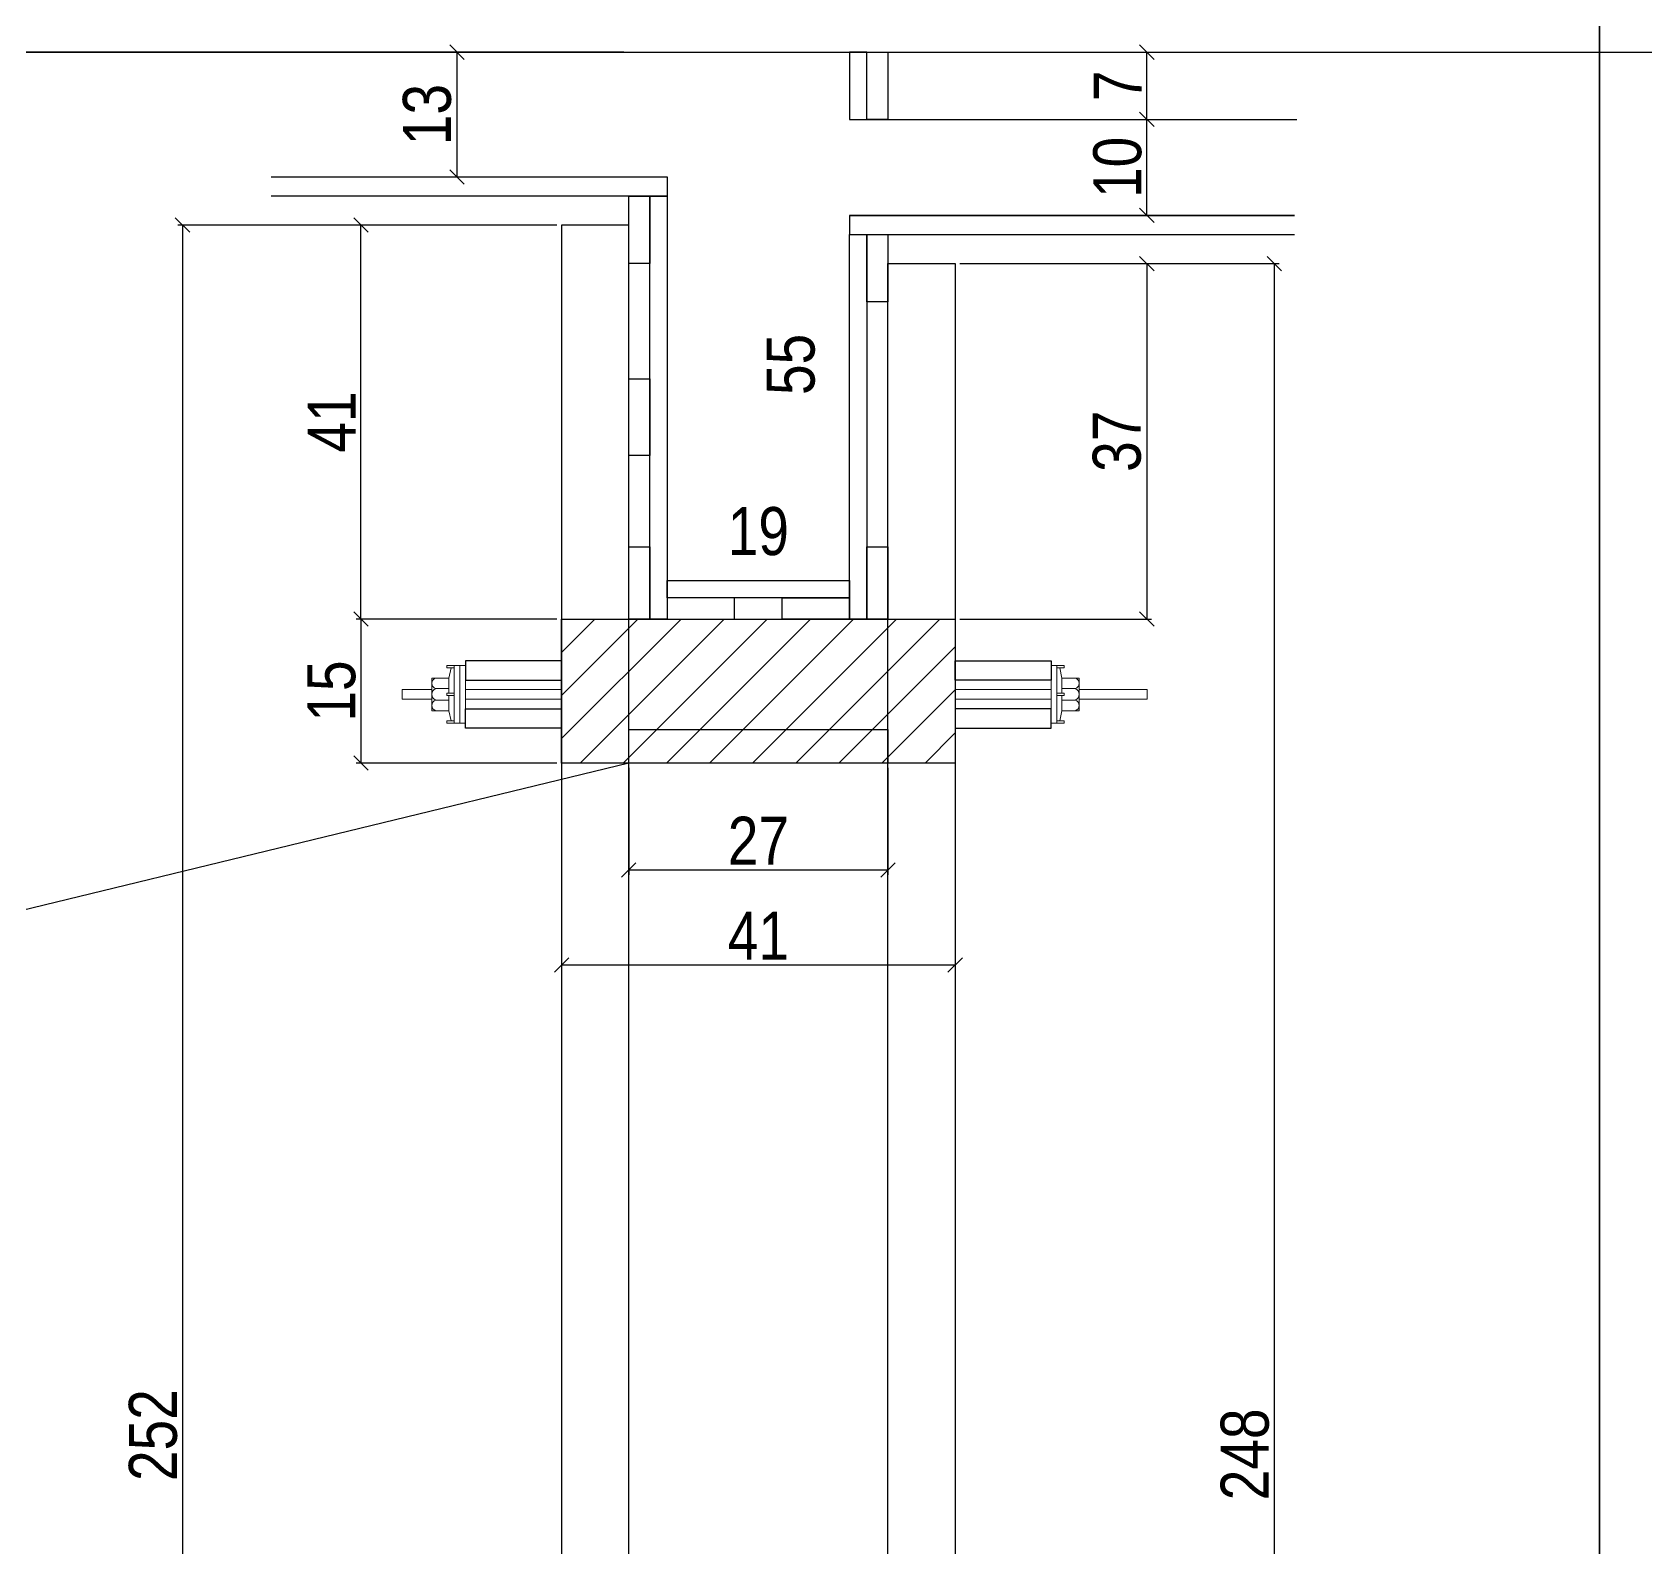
# Model space of a CAD drawing. Header units: millimetres. Extents: x 4248 to 7961, y 1155 to 5765.
# Drawn here: x 5419.6 to 5755.7, y 3849.5 to 4165 of the extents above; entities that cross this region are included whole.
import ezdxf

# ---------------------------------------------------------------- set-up
doc = ezdxf.new("R2010")
doc.units = ezdxf.units.MM
for name, color, linetype in [('1', 1, 'Continuous'), ('COTA', 241, 'Continuous'), ('GARFOS OK', 3, 'Continuous'), ('Painéis', 200, 'Continuous'), ('Resinado', 41, 'Continuous'), ('SARR_7x7', 40, 'Continuous'), ('TIRAS REESCORAMENTO', 252, 'Continuous'), ('VIGAS', 3, 'Continuous')]:
    doc.layers.add(name, color=color, linetype=linetype)
doc.layers.add('BARRA_ANCORAGEM', color=1, linetype='Continuous', lineweight=15)
doc.styles.add('COTA TECNICA 2X', font='techl___.ttf', dxfattribs={"height": 10})
doc.dimstyles.new('SECAO', dxfattribs={"dimscale": 0.333333, "dimtxt": 5, "dimasz": 9, "dimexe": 3, "dimexo": 3, "dimgap": 3, "dimtad": 1, "dimdec": 1, "dimlfac": 0.5, "dimzin": 12, "dimdsep": 46, "dimtxsty": 'COTA TECNICA 2X', "dimblk1": 'OBLIQUE', "dimblk2": 'OBLIQUE', "dimsah": 1, "dimcen": 0.9, "dimclrd": 4, "dimclre": 4, "dimclrt": 240, "dimadec": 1, "dimazin": 3, "dimtfac": 1, "dimtdec": 1, "dimtmove": 0, "dimatfit": 3, "dimfxl": 1, "dimtolj": 1, "dimtzin": 12, "dimarcsym": 0})

# ---------------------------------------------------------------- blocks, each defined once
blk = doc.blocks.new('_Oblique')
at = {"layer": '1', "color": 0, "lineweight": -2}
blk.add_line((-0.5, -0.5), (0.5, 0.5), dxfattribs=at)
blk = doc.blocks.new('*D74')
at = {"layer": 'COTA', "color": 4, "lineweight": -2, "transparency": 16777216}
for p, q in [((5528.86, 4124.91), (5449.9, 4124.91)), ((5450.9, 4124.91), (5450.9, 3620.91)), ((5528.86, 3620.91), (5449.9, 3620.91))]:
    blk.add_line(p, q, dxfattribs=at)
at = {"layer": 'Defpoints', "color": 0, "transparency": 16777216}
for p in [(5529.86, 4124.91), (5450.9, 3620.91), (5529.86, 3620.91)]:
    blk.add_point(p, dxfattribs=at)
at = {"layer": 'COTA', "color": 4, "lineweight": -2, "transparency": 16777216, "xscale": 3, "yscale": 3, "zscale": 3}
for p, rotation in [((5450.9, 4124.91), 90), ((5450.9, 3620.91), 270)]:
    blk.add_blockref('_Oblique', p, dxfattribs=dict(at, rotation=rotation))
at = {"layer": 'COTA', "color": 240, "transparency": 16777216, "insert": (5444.79, 3872.91), "char_height": 10, "attachment_point": 5, "rotation": 90, "style": 'COTA TECNICA 2X'}
blk.add_mtext('\\A1;252', dxfattribs=at)
blk = doc.blocks.new('*D80')
at = {"layer": 'COTA', "color": 4, "lineweight": -2, "transparency": 16777216}
for p, q in [((5528.86, 4124.91), (5487.06, 4124.91)), ((5488.06, 4042.86), (5488.06, 4124.91)), ((5528.86, 4042.86), (5487.06, 4042.86))]:
    blk.add_line(p, q, dxfattribs=at)
at = {"layer": 'Defpoints', "color": 0, "transparency": 16777216}
for p in [(5488.06, 4124.91), (5529.86, 4124.91), (5529.86, 4042.86)]:
    blk.add_point(p, dxfattribs=at)
at = {"layer": 'COTA', "color": 4, "lineweight": -2, "transparency": 16777216, "xscale": 3, "yscale": 3, "zscale": 3}
for p, rotation in [((5488.06, 4124.91), 90), ((5488.06, 4042.86), 270)]:
    blk.add_blockref('_Oblique', p, dxfattribs=dict(at, rotation=rotation))
at = {"layer": 'COTA', "color": 240, "transparency": 16777216, "insert": (5481.99, 4083.88), "char_height": 10, "attachment_point": 5, "rotation": 90, "style": 'COTA TECNICA 2X'}
blk.add_mtext('\\A1;41', dxfattribs=at)
blk = doc.blocks.new('*D81')
at = {"layer": 'COTA', "color": 4, "lineweight": -2, "transparency": 16777216}
for p, q in [((5612.86, 4116.88), (5652.79, 4116.88)), ((5651.79, 4116.88), (5651.79, 4042.86)), ((5612.86, 4042.86), (5652.79, 4042.86))]:
    blk.add_line(p, q, dxfattribs=at)
at = {"layer": 'Defpoints', "color": 0, "transparency": 16777216}
for p in [(5611.86, 4116.88), (5611.86, 4042.86), (5651.79, 4042.86)]:
    blk.add_point(p, dxfattribs=at)
at = {"layer": 'COTA', "color": 4, "lineweight": -2, "transparency": 16777216, "xscale": 3, "yscale": 3, "zscale": 3}
for p, rotation in [((5651.79, 4116.88), 90), ((5651.79, 4042.86), 270)]:
    blk.add_blockref('_Oblique', p, dxfattribs=dict(at, rotation=rotation))
at = {"layer": 'COTA', "color": 240, "transparency": 16777216, "insert": (5645.58, 4079.87), "char_height": 10, "attachment_point": 5, "rotation": 90, "style": 'COTA TECNICA 2X'}
blk.add_mtext('\\A1;37', dxfattribs=at)
blk = doc.blocks.new('*D82')
at = {"layer": 'COTA', "color": 4, "lineweight": -2, "transparency": 16777216}
for p, q in [((5542.86, 4160.91), (5406.4, 4160.91)), ((5407.4, 4160.91), (5407.4, 3514.91)), ((5528.86, 3514.91), (5406.4, 3514.91))]:
    blk.add_line(p, q, dxfattribs=at)
at = {"layer": 'Defpoints', "color": 0, "transparency": 16777216}
for p in [(5543.86, 4160.91), (5407.4, 3514.91), (5529.86, 3514.91)]:
    blk.add_point(p, dxfattribs=at)
at = {"layer": 'COTA', "color": 4, "lineweight": -2, "transparency": 16777216, "xscale": 3, "yscale": 3, "zscale": 3}
for p, rotation in [((5407.4, 4160.91), 90), ((5407.4, 3514.91), 270)]:
    blk.add_blockref('_Oblique', p, dxfattribs=dict(at, rotation=rotation))
at = {"layer": 'COTA', "color": 240, "transparency": 16777216, "insert": (5401.18, 3837.91), "char_height": 10, "attachment_point": 5, "rotation": 90, "style": 'COTA TECNICA 2X'}
blk.add_mtext('\\A1;323', dxfattribs=at)
blk = doc.blocks.new('*D84')
at = {"layer": 'Defpoints', "color": 0, "transparency": 16777216}
for p in [(5576.9, 4160.91), (5583.75, 4160.91), (5576.9, 4050.86)]:
    blk.add_point(p, dxfattribs=at)
at = {"layer": 'COTA', "color": 240, "transparency": 16777216, "insert": (5577.64, 4095.88), "char_height": 10, "attachment_point": 5, "rotation": 90, "style": 'COTA TECNICA 2X'}
blk.add_mtext('\\A1;55', dxfattribs=at)
blk = doc.blocks.new('*D85')
at = {"layer": 'Defpoints', "color": 0, "transparency": 16777216}
for p in [(5551.86, 4055.01), (5589.86, 4055.01), (5589.86, 4055.01)]:
    blk.add_point(p, dxfattribs=at)
at = {"layer": 'COTA', "color": 240, "transparency": 16777216, "insert": (5570.86, 4061.1), "char_height": 10, "attachment_point": 5, "style": 'COTA TECNICA 2X'}
blk.add_mtext('\\A1;19', dxfattribs=at)
blk = doc.blocks.new('*D87')
at = {"layer": 'COTA', "color": 4, "lineweight": -2, "transparency": 16777216}
for p, q in [((5639.46, 4146.91), (5652.79, 4146.91)), ((5651.79, 4126.91), (5651.79, 4146.91)), ((5639.46, 4126.91), (5652.79, 4126.91))]:
    blk.add_line(p, q, dxfattribs=at)
at = {"layer": 'Defpoints', "color": 0, "transparency": 16777216}
for p in [(5638.46, 4146.91), (5651.79, 4146.91), (5638.46, 4126.91)]:
    blk.add_point(p, dxfattribs=at)
at = {"layer": 'COTA', "color": 4, "lineweight": -2, "transparency": 16777216, "xscale": 3, "yscale": 3, "zscale": 3}
for p, rotation in [((5651.79, 4146.91), 90), ((5651.79, 4126.91), 270)]:
    blk.add_blockref('_Oblique', p, dxfattribs=dict(at, rotation=rotation))
at = {"layer": 'COTA', "color": 240, "transparency": 16777216, "insert": (5645.69, 4136.91), "char_height": 10, "attachment_point": 5, "rotation": 90, "style": 'COTA TECNICA 2X'}
blk.add_mtext('\\A1;10', dxfattribs=at)
blk = doc.blocks.new('*D88')
at = {"layer": 'COTA', "color": 4, "lineweight": -2, "transparency": 16777216}
for p, q in [((5613.86, 4116.88), (5679.34, 4116.88)), ((5678.34, 4116.88), (5678.34, 3620.91)), ((5613.86, 3620.91), (5679.34, 3620.91))]:
    blk.add_line(p, q, dxfattribs=at)
at = {"layer": 'Defpoints', "color": 0, "transparency": 16777216}
for p in [(5612.86, 4116.88), (5612.86, 3620.91), (5678.34, 3620.91)]:
    blk.add_point(p, dxfattribs=at)
at = {"layer": 'COTA', "color": 4, "lineweight": -2, "transparency": 16777216, "xscale": 3, "yscale": 3, "zscale": 3}
for p, rotation in [((5678.34, 4116.88), 90), ((5678.34, 3620.91), 270)]:
    blk.add_blockref('_Oblique', p, dxfattribs=dict(at, rotation=rotation))
at = {"layer": 'COTA', "color": 240, "transparency": 16777216, "insert": (5672.24, 3868.9), "char_height": 10, "attachment_point": 5, "rotation": 90, "style": 'COTA TECNICA 2X'}
blk.add_mtext('\\A1;248', dxfattribs=at)
blk = doc.blocks.new('*D7')
at = {"layer": 'COTA', "color": 4, "lineweight": -2, "transparency": 16777216}
for p, q in [((5508.09, 4134.91), (5508.09, 4160.91)), ((5509.09, 4160.91), (5509.09, 4160.91)), ((5509.09, 4134.91), (5509.09, 4134.91))]:
    blk.add_line(p, q, dxfattribs=at)
at = {"layer": 'Defpoints', "color": 0, "transparency": 16777216}
for p in [(5508.09, 4160.91), (5508.09, 4160.91), (5508.09, 4134.91)]:
    blk.add_point(p, dxfattribs=at)
at = {"layer": 'COTA', "color": 4, "lineweight": -2, "transparency": 16777216, "xscale": 3, "yscale": 3, "zscale": 3}
for p, rotation in [((5508.09, 4160.91), 90), ((5508.09, 4134.91), 270)]:
    blk.add_blockref('_Oblique', p, dxfattribs=dict(at, rotation=rotation))
at = {"layer": 'COTA', "color": 240, "transparency": 16777216, "insert": (5501.87, 4147.91), "char_height": 10, "attachment_point": 5, "rotation": 90, "style": 'COTA TECNICA 2X'}
blk.add_mtext('\\A1;13', dxfattribs=at)
blk = doc.blocks.new('A$C51C4441F')
at = {"layer": 'BARRA_ANCORAGEM'}
for p, q in [((-2.25, 3.4), (-5.81, 3.39)), ((-5.81, 3.39), (-5.81, -3.39)), ((-2.25, 3.4), (-1.79, 5.5)), ((-2.25, 3.4), (-2.25, 3.4)), ((-2.25, 3.4), (-2.25, 0.25)), ((-2.25, 1.2), (-5.02, 1.2)), ((-2.25, -1.2), (-5.02, -1.2)), ((-2.25, -0.25), (-2.25, -3.4)), ((-2.25, -3.4), (-5.81, -3.39)), ((-2.25, -3.4), (-1.79, -5.5))]:
    blk.add_line(p, q, dxfattribs=at)
for points in [[(-2.7, 6), (-1.2, 6), (-1.2, 5.5), (-2.7, 5.5)], [(-1.2, -6), (0, -6), (0, 6), (-1.2, 6)], [(-2.7, 0.25), (-1.2, 0.25), (-1.2, -0.25), (-2.7, -0.25)], [(-2.7, -6), (-1.2, -6), (-1.2, -5.5), (-2.7, -5.5)]]:
    blk.add_lwpolyline(points, close=True, dxfattribs=at)
for centre, radius, start, end in [((-4.66, 2.3), 1.15, 107.7845, 252.2718), ((-4.52, 0), 1.3, 112.648, 247.4083), ((-4.66, -2.3), 1.15, 107.7845, 252.2718)]:
    blk.add_arc(centre, radius, start, end, dxfattribs=at)
blk = doc.blocks.new('*D432')
at = {"layer": 'COTA', "color": 4, "lineweight": -2, "transparency": 16777216}
for p, q in [((5528.86, 4042.86), (5487.06, 4042.86)), ((5488.06, 4042.86), (5488.06, 4012.86)), ((5528.86, 4012.86), (5487.06, 4012.86))]:
    blk.add_line(p, q, dxfattribs=at)
at = {"layer": 'Defpoints', "color": 0, "transparency": 16777216}
for p in [(5529.86, 4042.86), (5488.06, 4012.86), (5529.86, 4012.86)]:
    blk.add_point(p, dxfattribs=at)
at = {"layer": 'COTA', "color": 4, "lineweight": -2, "transparency": 16777216, "xscale": 3, "yscale": 3, "zscale": 3}
for p, rotation in [((5488.06, 4042.86), 90), ((5488.06, 4012.86), 270)]:
    blk.add_blockref('_Oblique', p, dxfattribs=dict(at, rotation=rotation))
at = {"layer": 'COTA', "color": 240, "transparency": 16777216, "insert": (5481.95, 4027.86), "char_height": 10, "attachment_point": 5, "rotation": 90, "style": 'COTA TECNICA 2X'}
blk.add_mtext('\\A1;15', dxfattribs=at)
blk = doc.blocks.new('*D433')
at = {"layer": 'COTA', "color": 4, "lineweight": -2, "transparency": 16777216}
for p, q in [((5543.86, 4011.86), (5543.86, 3989.62)), ((5597.86, 4011.86), (5597.86, 3989.62)), ((5543.86, 3990.62), (5597.86, 3990.62))]:
    blk.add_line(p, q, dxfattribs=at)
at = {"layer": 'Defpoints', "color": 0, "transparency": 16777216}
for p in [(5543.86, 4012.86), (5597.86, 4012.86), (5597.86, 3990.62)]:
    blk.add_point(p, dxfattribs=at)
at = {"layer": 'COTA', "color": 4, "lineweight": -2, "transparency": 16777216, "xscale": 3, "yscale": 3, "zscale": 3, "rotation": 180}
blk.add_blockref('_Oblique', (5543.86, 3990.62), dxfattribs=at)
at = {"layer": 'COTA', "color": 4, "lineweight": -2, "transparency": 16777216, "xscale": 3, "yscale": 3, "zscale": 3}
blk.add_blockref('_Oblique', (5597.86, 3990.62), dxfattribs=at)
at = {"layer": 'COTA', "color": 240, "transparency": 16777216, "insert": (5570.86, 3996.69), "char_height": 10, "attachment_point": 5, "style": 'COTA TECNICA 2X'}
blk.add_mtext('\\A1;27', dxfattribs=at)
blk = doc.blocks.new('*D434')
at = {"layer": 'COTA', "color": 4, "lineweight": -2, "transparency": 16777216}
for p, q in [((5529.86, 4011.86), (5529.86, 3969.83)), ((5611.86, 4011.86), (5611.86, 3969.83)), ((5529.86, 3970.83), (5611.86, 3970.83))]:
    blk.add_line(p, q, dxfattribs=at)
at = {"layer": 'Defpoints', "color": 0, "transparency": 16777216}
for p in [(5529.86, 4012.86), (5611.86, 4012.86), (5611.86, 3970.83)]:
    blk.add_point(p, dxfattribs=at)
at = {"layer": 'COTA', "color": 4, "lineweight": -2, "transparency": 16777216, "xscale": 3, "yscale": 3, "zscale": 3, "rotation": 180}
blk.add_blockref('_Oblique', (5529.86, 3970.83), dxfattribs=at)
at = {"layer": 'COTA', "color": 4, "lineweight": -2, "transparency": 16777216, "xscale": 3, "yscale": 3, "zscale": 3}
blk.add_blockref('_Oblique', (5611.86, 3970.83), dxfattribs=at)
at = {"layer": 'COTA', "color": 240, "transparency": 16777216, "insert": (5570.86, 3976.9), "char_height": 10, "attachment_point": 5, "style": 'COTA TECNICA 2X'}
blk.add_mtext('\\A1;41', dxfattribs=at)
blk = doc.blocks.new('*D498')
at = {"layer": 'COTA', "color": 4, "lineweight": -2, "transparency": 16777216}
for p, q in [((5598.86, 4160.91), (5652.79, 4160.91)), ((5651.79, 4146.91), (5651.79, 4160.91))]:
    blk.add_line(p, q, dxfattribs=at)
at = {"layer": 'Defpoints', "color": 0, "transparency": 16777216}
for p in [(5597.86, 4160.91), (5651.79, 4160.91), (5651.79, 4146.91)]:
    blk.add_point(p, dxfattribs=at)
at = {"layer": 'COTA', "color": 4, "lineweight": -2, "transparency": 16777216, "xscale": 3, "yscale": 3, "zscale": 3}
for p, rotation in [((5651.79, 4160.91), 90), ((5651.79, 4146.91), 270)]:
    blk.add_blockref('_Oblique', p, dxfattribs=dict(at, rotation=rotation))
at = {"layer": 'COTA', "color": 240, "transparency": 16777216, "insert": (5645.72, 4153.91), "char_height": 10, "attachment_point": 5, "rotation": 90, "style": 'COTA TECNICA 2X'}
blk.add_mtext('\\A1;7', dxfattribs=at)

msp = doc.modelspace()

# ---------------------------------------------------------------- hatches: boundary and pattern name
at = {"layer": 'COTA'}
h = msp.add_hatch(dxfattribs=at)
h.set_pattern_fill('ANSI31', color=256, scale=2, style=0)
h.set_pattern_definition([(45, (-19085.0895, -209254.209), (-4.49012806, 4.49012806), [])])
h.paths.add_polyline_path([(5611.86, 4012.86), (5611.86, 4042.86), (5529.86, 4042.86), (5529.86, 4012.86)])

# ---------------------------------------------------------------- linework, layer by layer
at = {"layer": 'BARRA_ANCORAGEM'}
for points in [[(5508.66, 4033.16), (5509.86, 4033.16), (5509.86, 4021.16), (5508.66, 4021.16)], [(5633.06, 4033.16), (5631.86, 4033.16), (5631.86, 4021.16), (5633.06, 4021.16)], [(5496.66, 4026.16), (5502.85, 4026.16), (5502.85, 4028.16), (5496.66, 4028.16)], [(5509.86, 4026.16), (5529.86, 4026.16), (5529.86, 4028.16), (5509.86, 4028.16)], [(5631.86, 4026.16), (5611.86, 4026.16), (5611.86, 4028.16), (5631.86, 4028.16)], [(5637.68, 4026.16), (5651.86, 4026.16), (5651.86, 4028.16), (5637.68, 4028.16)]]:
    msp.add_lwpolyline(points, close=True, dxfattribs=at)
at = {"layer": 'COTA', "color": 1}
msp.add_line((4247.57, 4160.91), (7744.04, 4160.91), dxfattribs=at)
at = {"layer": 'GARFOS OK', "color": 3}
msp.add_line((5543.86, 4012.86), (5409.5, 3980.26), dxfattribs=at)
at = {"layer": 'Painéis'}
msp.add_lwpolyline([(5611.86, 4012.86), (5529.86, 4012.86), (5529.86, 4042.86), (5611.86, 4042.86)], close=True, dxfattribs=at)
at = {"layer": 'Resinado'}
msp.add_line((5589.86, 4126.91), (5682.52, 4126.91), dxfattribs=at)
at = {"layer": 'SARR_7x7', "linetype": 'Continuous'}
for points in [[(5529.86, 3620.91), (5543.86, 3620.91), (5543.86, 4124.91), (5529.86, 4124.91)], [(5611.86, 3620.91), (5597.86, 3620.91), (5597.86, 4116.88), (5611.86, 4116.88)], [(5543.86, 4019.86), (5597.86, 4019.86), (5597.86, 4012.86), (5543.86, 4012.86)]]:
    msp.add_lwpolyline(points, close=True, dxfattribs=at)
at = {"layer": 'TIRAS REESCORAMENTO', "linetype": 'ByBlock'}
for p, q in [((5469.38, 4160.91), (5597.86, 4160.91)), ((5589.86, 4146.91), (5683.01, 4146.91)), ((5589.86, 4122.91), (5682.52, 4122.91))]:
    msp.add_line(p, q, dxfattribs=at)
for points in [[(5589.86, 4146.91), (5593.46, 4146.91), (5593.46, 4160.91), (5589.86, 4160.91)], [(5593.46, 4160.91), (5597.86, 4160.91), (5597.86, 4146.91), (5593.46, 4146.91)], [(5543.86, 4130.91), (5548.26, 4130.91), (5548.26, 4116.91), (5543.86, 4116.91)], [(5593.46, 4122.91), (5597.86, 4122.91), (5597.86, 4108.91), (5593.46, 4108.91)], [(5543.86, 4092.88), (5548.26, 4092.88), (5548.26, 4076.88), (5543.86, 4076.88)], [(5543.86, 4057.86), (5548.26, 4057.86), (5548.26, 4042.86), (5543.86, 4042.86)], [(5593.46, 4057.86), (5597.86, 4057.86), (5597.86, 4042.86), (5593.46, 4042.86)], [(5589.86, 4047.26), (5551.86, 4047.26), (5551.86, 4050.86), (5589.86, 4050.86)], [(5565.86, 4042.86), (5565.86, 4047.26), (5551.86, 4047.26), (5551.86, 4042.86)], [(5575.83, 4042.86), (5575.83, 4047.26), (5589.86, 4047.26), (5589.86, 4042.86)], [(5509.86, 4030.16), (5529.86, 4030.16), (5529.86, 4034.16), (5509.86, 4034.16)], [(5631.86, 4030.16), (5611.86, 4030.16), (5611.86, 4034.16), (5631.86, 4034.16)], [(5509.86, 4024.16), (5529.86, 4024.16), (5529.86, 4020.16), (5509.86, 4020.16)], [(5631.86, 4024.16), (5611.86, 4024.16), (5611.86, 4020.16), (5631.86, 4020.16)]]:
    msp.add_lwpolyline(points, close=True, dxfattribs=at)
for points in [[(5469.38, 4134.91), (5551.86, 4134.91), (5551.86, 4130.91), (5469.38, 4130.91)], [(5551.86, 4042.86), (5548.26, 4042.86), (5548.26, 4130.91), (5551.86, 4130.91), (5551.86, 4042.86)], [(5682.52, 4126.91), (5589.86, 4126.91), (5589.86, 4122.91), (5682.52, 4122.91)], [(5593.46, 4042.86), (5589.86, 4042.86), (5589.86, 4122.91), (5593.46, 4122.91), (5593.46, 4042.86)]]:
    msp.add_lwpolyline(points, dxfattribs=at)
at = {"layer": 'VIGAS'}
for points in [[(5746.06, 3460.65), (5246.56, 3460.65), (5246.56, 4268.95), (5746.06, 4268.95)], [(6245.55, 3460.65), (5746.06, 3460.65), (5746.06, 4268.95), (6245.55, 4268.95)]]:
    msp.add_lwpolyline(points, close=True, dxfattribs=at)

# ---------------------------------------------------------------- block references
at = {"layer": 'BARRA_ANCORAGEM', "xscale": -1, "rotation": 180}
msp.add_blockref('A$C51C4441F', (5508.66, 4027.16), dxfattribs=at)
at = {"layer": 'BARRA_ANCORAGEM', "xscale": -1}
msp.add_blockref('A$C51C4441F', (5631.86, 4027.16), dxfattribs=at)

# ---------------------------------------------------------------- dimensions: what is measured, and where the dimension line sits
at = {"layer": 'COTA', "color": 3}
for base, p1, p2, picture, middle in [((5407.4, 3514.91), (5543.86, 4160.91), (5529.86, 3514.91), '*D82', (5401.18, 3837.91)), ((5508.09, 4160.91), (5508.09, 4134.91), (5508.09, 4160.91), '*D7', (5501.87, 4147.91)), ((5651.79, 4160.91), (5651.79, 4146.91), (5597.86, 4160.91), '*D498', (5645.72, 4153.91)), ((5651.79, 4146.91), (5638.46, 4126.91), (5638.46, 4146.91), '*D87', (5645.69, 4136.91)), ((5450.9, 3620.91), (5529.86, 4124.91), (5529.86, 3620.91), '*D74', (5444.79, 3872.91)), ((5488.06, 4124.91), (5529.86, 4042.86), (5529.86, 4124.91), '*D80', (5481.99, 4083.88)), ((5651.79, 4042.86), (5611.86, 4116.88), (5611.86, 4042.86), '*D81', (5645.58, 4079.87)), ((5678.34, 3620.91), (5612.86, 4116.88), (5612.86, 3620.91), '*D88', (5672.24, 3868.9)), ((5488.06, 4012.86), (5529.86, 4042.86), (5529.86, 4012.86), '*D432', (5481.95, 4027.86))]:
    dim = msp.add_linear_dim(base=base, p1=p1, p2=p2, angle=90, dimstyle='SECAO', dxfattribs=at)
    dim.commit()
    dim.dimension.update_dxf_attribs({"geometry": picture, "text_midpoint": middle})
dim = msp.add_linear_dim(base=(5583.75, 4160.91), p1=(5576.9, 4050.86), p2=(5576.9, 4160.91), angle=90, dimstyle='SECAO', override={"dimse1": 1, "dimse2": 1, "dimsd1": 1, "dimsd2": 1}, dxfattribs=at)
dim.commit()
dim.dimension.update_dxf_attribs({"geometry": '*D84', "text_midpoint": (5583.75, 4095.88), "dimtype": 160})
dim = msp.add_linear_dim(base=(5589.86, 4055.01), p1=(5551.86, 4055.01), p2=(5589.86, 4055.01), dimstyle='SECAO', override={"dimse1": 1, "dimse2": 1, "dimsd1": 1, "dimsd2": 1}, dxfattribs=at)
dim.commit()
dim.dimension.update_dxf_attribs({"geometry": '*D85', "text_midpoint": (5570.86, 4061.1)})
for base, p1, p2, picture, middle in [((5611.86, 3970.83), (5529.86, 4012.86), (5611.86, 4012.86), '*D434', (5570.86, 3976.9)), ((5597.86, 3990.62), (5543.86, 4012.86), (5597.86, 4012.86), '*D433', (5570.86, 3996.69))]:
    dim = msp.add_linear_dim(base=base, p1=p1, p2=p2, dimstyle='SECAO', dxfattribs=at)
    dim.commit()
    dim.dimension.update_dxf_attribs({"geometry": picture, "text_midpoint": middle})

doc.saveas('drawing.dxf')
